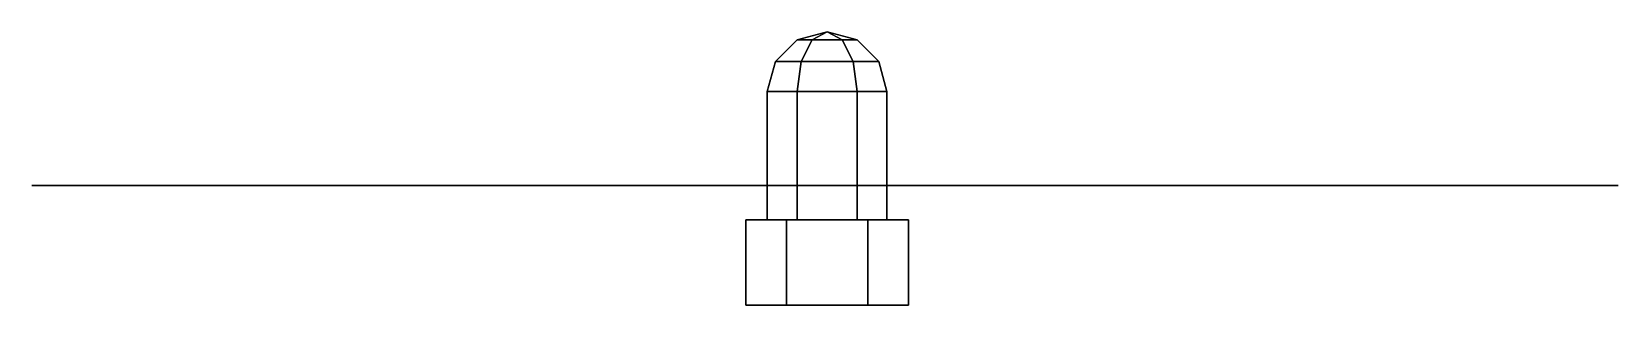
# Model space of a CAD drawing. Extents: x -1.86 to 1.85, y 6.06 to 6.7.
import ezdxf

# ---------------------------------------------------------------- set-up
doc = ezdxf.new("R2010")
doc.units = 0
doc.layers.add('PROP', color=1, linetype='CONTINUOUS')

msp = doc.modelspace()

# ---------------------------------------------------------------- linework, layer by layer
at = {"layer": 'PROP'}
for points in [[(0, 6.7), (-0.07, 6.6812), (-0.035, 6.6812, 0.0606), (0, 6.7)], [(0, 6.7), (-0.035, 6.6812, -0.0606), (-0.07, 6.6812), (0, 6.7)], [(0, 6.7), (-0.035, 6.6812, 0.0606), (0.035, 6.6812, 0.0606), (0, 6.7)], [(0, 6.7), (0.035, 6.6812, -0.0606), (-0.035, 6.6812, -0.0606), (0, 6.7)], [(0, 6.7), (0.035, 6.6812, 0.0606), (0.07, 6.6812), (0, 6.7)], [(0, 6.7), (0.07, 6.6812), (0.035, 6.6812, -0.0606), (0, 6.7)], [(-0.07, 6.6812), (-0.1212, 6.63), (-0.0606, 6.63, 0.105), (-0.035, 6.6812, 0.0606)], [(-0.035, 6.6812, -0.0606), (-0.0606, 6.63, -0.105), (-0.1212, 6.63), (-0.07, 6.6812)], [(-0.035, 6.6812, 0.0606), (-0.0606, 6.63, 0.105), (0.0606, 6.63, 0.105), (0.035, 6.6812, 0.0606)], [(0.035, 6.6812, -0.0606), (0.0606, 6.63, -0.105), (-0.0606, 6.63, -0.105), (-0.035, 6.6812, -0.0606)], [(0.035, 6.6812, 0.0606), (0.0606, 6.63, 0.105), (0.1212, 6.63), (0.07, 6.6812)], [(0.07, 6.6812), (0.1212, 6.63), (0.0606, 6.63, -0.105), (0.035, 6.6812, -0.0606)], [(-0.1212, 6.63), (-0.14, 6.56), (-0.07, 6.56, 0.1212), (-0.0606, 6.63, 0.105)], [(-0.0606, 6.63, -0.105), (-0.07, 6.56, -0.1212), (-0.14, 6.56), (-0.1212, 6.63)], [(-0.0606, 6.63, 0.105), (-0.07, 6.56, 0.1212), (0.07, 6.56, 0.1212), (0.0606, 6.63, 0.105)], [(0.0606, 6.63, -0.105), (0.07, 6.56, -0.1212), (-0.07, 6.56, -0.1212), (-0.0606, 6.63, -0.105)], [(0.0606, 6.63, 0.105), (0.07, 6.56, 0.1212), (0.14, 6.56), (0.1212, 6.63)], [(0.1212, 6.63), (0.14, 6.56), (0.07, 6.56, -0.1212), (0.0606, 6.63, -0.105)], [(-0.07, 6.56, 0.1212), (-0.14, 6.56), (-0.14, 6.26), (-0.07, 6.26, 0.1212)], [(-0.14, 6.56), (-0.07, 6.56, -0.1212), (-0.07, 6.26, -0.1212), (-0.14, 6.26)], [(0.07, 6.56, 0.1212), (-0.07, 6.56, 0.1212), (-0.07, 6.26, 0.1212), (0.07, 6.26, 0.1212)], [(-0.07, 6.56, -0.1212), (0.07, 6.56, -0.1212), (0.07, 6.26, -0.1212), (-0.07, 6.26, -0.1212)], [(0.14, 6.56), (0.07, 6.56, 0.1212), (0.07, 6.26, 0.1212), (0.14, 6.26)], [(0.07, 6.56, -0.1212), (0.14, 6.56), (0.14, 6.26), (0.07, 6.26, -0.1212)], [(-1.821, 6.34, -1.086), (-1.861, 6.34, -1.0167), (-1.8496, 6.34, -1.0563), (-1.8446, 6.34, -1.065)], [(-1.8446, 6.34, -1.065), (-1.8496, 6.34, -1.0563), (-1.861, 6.34, -1.0167), (-1.821, 6.34, -1.086)], [(-1.7713, 6.34, -1.092), (-1.8413, 6.34, -0.9707), (-1.861, 6.34, -1.0167), (-1.821, 6.34, -1.086)], [(-1.821, 6.34, -1.086), (-1.861, 6.34, -1.0167), (-1.8413, 6.34, -0.9707), (-1.7713, 6.34, -1.092)], [(-1.723, 6.34, -1.0756), (-1.803, 6.34, -0.9371), (-1.8413, 6.34, -0.9707), (-1.7713, 6.34, -1.092)], [(-1.7713, 6.34, -1.092), (-1.8413, 6.34, -0.9707), (-1.803, 6.34, -0.9371), (-1.723, 6.34, -1.0756)], [(-1.723, 6.34, -1.0756), (-1.803, 6.34, -0.9371), (-1.4889, 6.34, -0.7211), (-1.3393, 6.34, -0.9003)], [(-1.3393, 6.34, -0.9003), (-1.4889, 6.34, -0.7211), (-1.803, 6.34, -0.9371), (-1.723, 6.34, -1.0756)], [(-1.0522, 6.34, -0.7576), (-1.2305, 6.34, -0.5488), (-1.4889, 6.34, -0.7211), (-1.3393, 6.34, -0.9003)], [(-1.3393, 6.34, -0.9003), (-1.4889, 6.34, -0.7211), (-1.2305, 6.34, -0.5488), (-1.0522, 6.34, -0.7576)], [(-1.0522, 6.34, -0.7576), (-1.2305, 6.34, -0.5488), (-1.0313, 6.34, -0.4338), (-0.8963, 6.34, -0.6676)], [(-0.8963, 6.34, -0.6676), (-1.0313, 6.34, -0.4338), (-1.2305, 6.34, -0.5488), (-1.0522, 6.34, -0.7576)], [(-0.7714, 6.34, -0.5839), (-0.8964, 6.34, -0.3674), (-1.0313, 6.34, -0.4338), (-0.8963, 6.34, -0.6676)], [(-0.8963, 6.34, -0.6676), (-1.0313, 6.34, -0.4338), (-0.8964, 6.34, -0.3674), (-0.7714, 6.34, -0.5839)], [(-0.3857, 6.34, -0.292), (-0.4507, 6.34, -0.1794), (-0.8964, 6.34, -0.3674), (-0.7714, 6.34, -0.5839)], [(-0.7714, 6.34, -0.5839), (-0.8964, 6.34, -0.3674), (-0.4507, 6.34, -0.1794), (-0.3857, 6.34, -0.292)], [(-0.3857, 6.34, -0.292), (-0.4507, 6.34, -0.1794), (-0.035, 6.34, 0.0606), (0.03, 6.34, -0.052)], [(0.03, 6.34, -0.052), (-0.035, 6.34, 0.0606), (-0.4507, 6.34, -0.1794), (-0.3857, 6.34, -0.292)], [(-0.13, 6.34, 1.11), (0.14, 6.34, 1.11), (0.13, 6.34, 0.96), (-0.12, 6.34, 0.96)], [(-0.12, 6.34, 0.96), (0.13, 6.34, 0.96), (0.14, 6.34, 1.11), (-0.13, 6.34, 1.11)], [(-0.13, 6.34, 1.11), (0.14, 6.34, 1.11), (0.14, 6.34, 1.34), (-0.13, 6.34, 1.29)], [(-0.13, 6.34, 1.29), (0.14, 6.34, 1.34), (0.14, 6.34, 1.11), (-0.13, 6.34, 1.11)], [(-0.11, 6.34, 1.61), (0.12, 6.34, 1.65), (0.14, 6.34, 1.34), (-0.13, 6.34, 1.29)], [(-0.13, 6.34, 1.29), (0.14, 6.34, 1.34), (0.12, 6.34, 1.65), (-0.11, 6.34, 1.61)], [(-0.06, 6.34, 0.48), (0.07, 6.34, 0.48), (0.13, 6.34, 0.96), (-0.12, 6.34, 0.96)], [(-0.12, 6.34, 0.96), (0.13, 6.34, 0.96), (0.07, 6.34, 0.48), (-0.06, 6.34, 0.48)], [(-0.11, 6.34, 1.61), (0.12, 6.34, 1.65), (0.09, 6.34, 2.03), (-0.07, 6.34, 2.03)], [(-0.07, 6.34, 2.03), (0.09, 6.34, 2.03), (0.12, 6.34, 1.65), (-0.11, 6.34, 1.61)], [(-0.06, 6.34, 2.08), (0.08, 6.34, 2.08), (0.09, 6.34, 2.03), (-0.07, 6.34, 2.03)], [(-0.07, 6.34, 2.03), (0.09, 6.34, 2.03), (0.08, 6.34, 2.08), (-0.06, 6.34, 2.08)], [(-0.06, 6.34), (0.07, 6.34), (0.07, 6.34, 0.48), (-0.06, 6.34, 0.48)], [(-0.06, 6.34, 0.48), (0.07, 6.34, 0.48), (0.07, 6.34), (-0.06, 6.34)], [(-0.06, 6.34, 2.08), (0.08, 6.34, 2.08), (0.05, 6.34, 2.12), (-0.03, 6.34, 2.12)], [(-0.03, 6.34, 2.12), (0.05, 6.34, 2.12), (0.08, 6.34, 2.08), (-0.06, 6.34, 2.08)], [(0.4457, 6.34, -0.188), (0.3807, 6.34, -0.3006), (-0.035, 6.34, -0.0606), (0.03, 6.34, 0.052)], [(0.03, 6.34, 0.052), (-0.035, 6.34, -0.0606), (0.3807, 6.34, -0.3006), (0.4457, 6.34, -0.188)], [(0, 6.34, 2.13), (0.01, 6.34, 2.13), (0.05, 6.34, 2.12), (-0.03, 6.34, 2.12)], [(-0.03, 6.34, 2.12), (0.05, 6.34, 2.12), (0.01, 6.34, 2.13), (0, 6.34, 2.13)], [(0.4457, 6.34, -0.188), (0.3807, 6.34, -0.3006), (0.7664, 6.34, -0.5926), (0.8914, 6.34, -0.3761)], [(0.8914, 6.34, -0.3761), (0.7664, 6.34, -0.5926), (0.3807, 6.34, -0.3006), (0.4457, 6.34, -0.188)], [(0.8914, 6.34, -0.3761), (0.7664, 6.34, -0.5926), (0.8913, 6.34, -0.6762), (1.0263, 6.34, -0.4424)], [(1.0263, 6.34, -0.4424), (0.8913, 6.34, -0.6762), (0.7664, 6.34, -0.5926), (0.8914, 6.34, -0.3761)], [(1.1822, 6.34, -0.5324), (1.0905, 6.34, -0.7912), (0.8913, 6.34, -0.6762), (1.0263, 6.34, -0.4424)], [(1.0263, 6.34, -0.4424), (0.8913, 6.34, -0.6762), (1.0905, 6.34, -0.7912), (1.1822, 6.34, -0.5324)], [(1.1822, 6.34, -0.5324), (1.0905, 6.34, -0.7912), (1.3689, 6.34, -0.9289), (1.4493, 6.34, -0.7097)], [(1.4493, 6.34, -0.7097), (1.3689, 6.34, -0.9289), (1.0905, 6.34, -0.7912), (1.1822, 6.34, -0.5324)], [(1.793, 6.34, -0.9544), (1.713, 6.34, -1.0929), (1.3689, 6.34, -0.9289), (1.4493, 6.34, -0.7097)], [(1.4493, 6.34, -0.7097), (1.3689, 6.34, -0.9289), (1.713, 6.34, -1.0929), (1.793, 6.34, -0.9544)], [(1.793, 6.34, -0.9544), (1.713, 6.34, -1.0929), (1.7613, 6.34, -1.1093), (1.8313, 6.34, -0.988)], [(1.8313, 6.34, -0.988), (1.7613, 6.34, -1.1093), (1.713, 6.34, -1.0929), (1.793, 6.34, -0.9544)], [(1.8313, 6.34, -0.988), (1.7613, 6.34, -1.1093), (1.811, 6.34, -1.1033), (1.851, 6.34, -1.034)], [(1.851, 6.34, -1.034), (1.811, 6.34, -1.1033), (1.7613, 6.34, -1.1093), (1.8313, 6.34, -0.988)], [(1.851, 6.34, -1.034), (1.811, 6.34, -1.1033), (1.8396, 6.34, -1.0737), (1.8446, 6.34, -1.065)], [(1.8446, 6.34, -1.065), (1.8396, 6.34, -1.0737), (1.811, 6.34, -1.1033), (1.851, 6.34, -1.034)], [(-0.095, 6.26, 0.1645), (-0.19, 6.26), (-0.19, 6.06), (-0.095, 6.06, 0.1645)], [(-0.19, 6.26), (-0.095, 6.26, -0.1645), (-0.095, 6.06, -0.1645), (-0.19, 6.06)], [(-0.19, 6.26), (0.19, 6.26), (0.095, 6.26, -0.1645), (-0.095, 6.26, -0.1645)], [(-0.095, 6.26, 0.1645), (0.095, 6.26, 0.1645), (0.19, 6.26), (-0.19, 6.26)], [(0.095, 6.26, 0.1645), (-0.095, 6.26, 0.1645), (-0.095, 6.06, 0.1645), (0.095, 6.06, 0.1645)], [(-0.095, 6.26, -0.1645), (0.095, 6.26, -0.1645), (0.095, 6.06, -0.1645), (-0.095, 6.06, -0.1645)], [(0.19, 6.26), (0.095, 6.26, 0.1645), (0.095, 6.06, 0.1645), (0.19, 6.06)], [(0.095, 6.26, -0.1645), (0.19, 6.26), (0.19, 6.06), (0.095, 6.06, -0.1645)]]:
    msp.add_3dface(points, dxfattribs=at)

doc.saveas('drawing.dxf')
